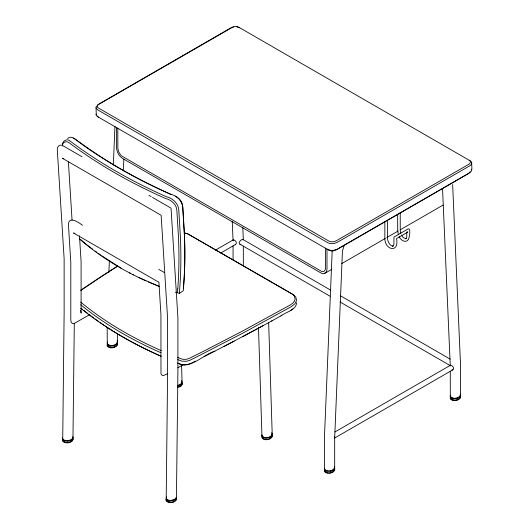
<?xml version="1.0" encoding="UTF-8"?>
<svg xmlns="http://www.w3.org/2000/svg" width="529" height="529" viewBox="0 0 529 529"><rect width="100%" height="100%" fill="white"/><g stroke="black" fill="none" stroke-linecap="round" stroke-linejoin="round"><path stroke-width="0.79" d="M296.577 302.595C296.286 310.444 285.7 311.912 280.952 315.879M74.305 323.212L72.949 439.672C71.422 443.262 64.948 444.096 62.706 440.836L62.667 437.959M63.116 441.523L62.733 438.713M63.85 442.099L63.877 439.969L63.143 439.394M64.849 442.522L64.875 440.392L63.877 439.969M66.046 442.76L66.072 440.637L64.875 440.392M67.368 442.806L67.388 440.683C69.583 440.551 73.187 439.579 72.909 436.795L72.949 439.672M68.71 442.654L68.737 440.531M70 442.31L70.026 440.188M71.137 441.808L71.157 439.678M72.043 441.166L72.07 439.044M72.658 440.439L72.685 438.316M152.524 197.443L171.032 208.128L177.903 317.658L177.903 372.264L176.422 499.416C174.894 503.006 168.42 503.839 166.185 500.573L167.6 372.714L167.6 318.379L161.133 215.277L62.376 158.257L63.764 158.726M166.185 500.573L166.43 496.936M166.595 501.261L166.212 498.45M167.323 501.836L167.349 499.713L166.622 499.138M168.321 502.259L168.348 500.136L167.349 499.713M169.525 502.504L169.544 500.381L168.348 500.136M170.841 502.55L170.867 500.427L174.636 499.422L176.448 497.293M172.189 502.398L172.216 500.275M173.472 502.054L173.499 499.931M174.61 501.545L174.636 499.422M175.516 500.91L175.542 498.781M176.137 500.183L176.164 498.054M470.327 171.766L468.529 173.565L336.318 249.9L333.872 250.825L331.214 250.958L329.012 250.263L97.567 116.645L96.311 115.52L96.02 107.281L97.733 104.947L232.019 27.528M96 114.601L96.02 114.119M469.163 160.234C471.299 161.1 470.341 163.845 468.529 164.453L336.318 240.781L333.872 241.707L331.214 241.846L329.012 241.151L98.573 108.101C96.437 107.235 97.396 104.491 99.207 103.889L231.418 27.554L233.864 26.629L236.523 26.496L238.724 27.191L470.169 160.816C472.787 161.907 471.61 165.293 469.382 166.053L337.125 242.414L334.11 243.545L330.764 243.717L328.046 242.871L97.567 109.801L96 107.764M471.736 162.853C471.352 166.066 473.31 171.145 469.382 172.897L337.125 249.252L332.417 250.601L328.046 249.708M108.875 272.382L109.351 260.83M113.325 165.134L114.938 126.358M123.35 170.827L123.826 159.302M332.186 250.938L324.409 438.217L324.469 471.246C326.704 474.546 333.191 473.574 334.678 469.97L334.678 437.86L342.442 250.951L343.995 246.064M334.593 437.562L334.619 436.365M177.751 288.894L177.44 292.656L175.998 292.206M183.345 288.768L183.662 285.005A582.588 356.262 49.6 0 0 184.363 233.091M220.712 253.021L235.703 244.365C237.62 242.732 235.114 239.935 233.289 239.829L215.455 250.124M62.296 146.05C61.648 141.355 66.958 137.553 70.569 141.408A556.812 343.116 -3.6 0 0 166.298 196.676C172.619 198.19 178.326 203.321 178.795 210.039L180.382 236.747A583.943 357.095 49.6 0 1 179.298 293.37L175.615 292.206M233.11 240.457L233.289 239.829M450.324 365.863C451.244 363.833 455.297 368.449 452.917 369.771L334.374 438.21M239.088 242.765L240.424 240.417L242.639 239.306L330.658 290.13M181.559 365.658L182.148 384.173L181.242 385.767L177.916 387.426L177.85 385.357C179.886 385.013 183.239 382.983 181.606 380.609M261.908 434.864C262.662 439.903 273.83 437.582 271.727 432.643M258.489 327.544L261.974 436.934C262.959 441.424 271.046 440.075 272.27 436.207L268.646 322.32M117.464 333.415L117.464 344.564C115.977 348.161 109.49 349.14 107.255 345.84L107.486 342.025L107.255 343.559C109.43 347.004 117.213 345.86 117.405 341.522L117.002 340.835M166.119 499.826L166.41 499.059M324.409 468.205L324.469 468.965C326.638 472.41 334.427 471.266 334.619 466.928L334.678 469.97M450.265 395.54L450.324 396.3C452.5 399.745 460.283 398.601 460.481 394.264M450.265 371.351L450.324 398.582C452.566 401.881 459.053 400.909 460.541 397.305L460.541 365.036L452.639 184.482M62.462 144.913C63.03 141.448 67.328 140.78 69.577 143.095A557.804 343.724 -3.6 0 0 165.478 198.468C171.132 199.803 176.474 204.227 176.865 210.324L178.458 236.979A582.588 356.262 49.6 0 1 177.751 288.894M67.692 138.684C69.286 136.403 72.533 137.137 74.364 138.697A558.796 344.339 -3.6 0 0 170.431 194.169C176.349 195.571 182.379 199.909 182.776 206.436L184.363 233.091M292.749 308.91L290.289 310.649M80.997 290.123L96.728 279.583A1459.141 842.426 0 0 1 117.498 266.186M80.778 290.381L97.792 278.968A1457.488 841.474 0 0 1 117.861 266.021M179.298 293.37L183.239 290.778A583.943 357.095 49.6 0 0 184.323 234.155L182.73 207.447C182.3 202.772 179.41 198.223 175.132 196.18M116.4 127.35L116.4 146.89C116.585 151.221 118.529 155.738 122.199 158.217L321.176 273.09C324.317 275.259 327.451 271.622 326.982 268.468L326.982 248.928M89.818 314.543L74.205 323.483L73.009 323.702L71.276 322.703L70.8 320.071L70.8 262.49L68.393 224.051C69.226 215.614 79.284 222.828 82.511 225.334M324.68 273.427L331.101 269.724M341.8 263.548L385.297 238.427M386.725 237.607L398.132 231.021M400.274 229.784L443.064 205.08M167.792 373.593L163.13 375.735L161.405 374.737L160.988 373.586L160.928 314.524L158.905 282.294L73.498 232.985L74.887 233.454M177.797 367.814L182.803 364.924M334.956 431.948L450.503 365.235M271.536 321.09L281.924 315.324M272.495 320.541L242.956 336.537M263.019 325.725L223.648 346.667M234.268 341.086L204.134 356.658M235.233 244.603L235.703 244.365M452.917 369.771L451.951 370.062M214.893 351.124C204.273 354.45 194.798 365.076 183.265 365.043A5.488 3.167 0 0 1 181.427 364.587L177.817 363.192M195.208 361.089C190.136 364.547 183.298 366.339 177.671 363.053M232.806 27.27L233.626 27.072M240.94 244.345L240.371 244.345A2.757 2.03 -40 0 1 239.181 243.327M61.443 145.197C59.003 144.688 57.205 147.075 57.264 149.323L64.128 258.641L64.128 312.976L62.706 440.836M66.072 440.637L67.388 440.683M169.544 500.381L170.867 500.427M236.972 26.9L239.69 27.746M184.423 232.82L188.284 234.129M184.998 233.157L186.711 233.58M159.619 286.546L148.391 281.97M159.203 286.467L138.856 277.606M177.817 357.492L181.427 358.887A5.488 3.167 0 0 0 183.265 359.343L186.043 359.336L188.754 358.636L204.134 350.965L242.956 330.837L290.289 304.949L292.749 303.21L294.382 301.246L295.109 299.183L294.415 296.22A11.003 6.355 0 0 0 291.697 293.8L188.655 234.314M177.671 359.627L182.036 361.175L186.241 361.3L189.534 360.454L195.208 357.664L243.902 332.576L291.294 306.655L294.984 303.706L296.571 300.313L295.804 297.014L292.802 294.336L187.365 233.692M73.207 137.983L75.488 139.206A557.804 343.724 -3.6 0 0 171.383 194.579M145.978 280.912L132.462 274.472M129.486 272.911L133.487 274.921M130.544 273.374C114.674 265.287 99.802 255.355 85.837 244.325L79.363 238.903M340.683 295.909L450.172 359.125M239.868 244.153L330.017 296.2M340.035 301.986L450.219 365.599M62.832 145.66L82.055 156.756M148.966 195.386L151.102 196.623M158.819 269.387L164.526 272.68M121.333 268.329L101.76 255.824M98.573 117.22L97.792 116.638M98.05 253.246L100.523 254.965M95.022 251.004L96.84 252.346M87.563 245.304L92.535 249.099M86.941 244.828L80.348 239.306M406.913 231.953L407.965 231.973L396.538 238.566C399.534 253.325 384.682 250.409 384.848 238.169L384.848 221.413M401.451 235.114L403.31 237.66L405.935 238.665L406.16 238.414L405.386 238.784L405.935 238.665L406.735 237.065L406.794 232.833M399.15 236.575C400.38 240.047 405.842 243.664 408.428 239.498C409.486 237.481 411.086 227.688 408.19 228.878L393.966 237.085L393.907 244.471L393.325 245.82L392.558 246.19L393.107 246.071C389.959 246.534 387.373 240.854 387.42 237.931L387.42 220.586M117.002 343.116L117.464 344.564M181.672 382.679L182.148 384.173M97.369 115.95L97.534 116.307M80.626 310.497L81.102 313.128L81.102 261.769L79.476 235.815M242.851 239.538L242.983 239.941M400.79 233.553L400.235 230.346L400.241 212.393M398.357 234.697L397.682 230.756L397.676 214.82M471.637 169.22L471.736 169.69M272.27 436.207L272.164 434.038M460.481 396.545L460.541 397.305M68.406 161.973L72.063 220.196M442.555 188.793L450.265 365.704M242.791 227.258L243.327 239.624M232.231 221.373L233.058 240.298M271.919 434.95L271.985 437.02M271.304 435.731L271.37 437.8M270.398 436.425L270.464 438.501M269.261 436.994L269.327 439.063M267.978 437.39L268.044 439.46M266.629 437.589L266.695 439.659M265.313 437.576L265.379 439.652M264.11 437.357L264.176 439.427M263.118 436.941L263.178 439.01M262.384 436.359L262.45 438.429M261.974 435.651L262.04 437.721M181.797 382.917L181.864 384.986M181.176 383.697L181.242 385.767M180.27 384.398L180.336 386.468M179.139 384.96L179.205 387.03M460.25 395.804L460.25 398.079M459.628 396.545L459.628 398.82M458.722 397.2L458.722 399.474M457.585 397.722L457.585 400.003M456.302 398.079L456.302 400.36M454.96 398.251L454.96 400.526M453.644 398.211L453.644 400.493M452.447 397.98L452.447 400.261M451.455 397.563L451.455 399.845M450.734 396.988L450.734 399.269M450.324 396.3L450.324 398.582M334.388 468.469L334.388 470.744M333.766 469.21L333.766 471.484M332.86 469.864L332.86 472.139M331.723 470.387L331.723 472.668M330.44 470.744L330.44 473.025M329.098 470.916L329.098 473.191M327.782 470.876L327.782 473.157M326.591 470.645L326.591 472.926M325.573 248.081L325.573 267.575C325.619 269.268 324.839 271.582 322.829 271.622A5.588 3.227 60 0 1 321.116 271.126L122.259 156.32A5.588 3.227 60 0 1 120.546 154.832L118.741 151.883L117.855 148.484L117.802 128.124M325.593 470.228L325.593 472.509M324.872 469.653L324.872 471.934M324.469 468.965L324.469 471.246M243.327 246.111L243.327 266.378M233.058 245.945L233.058 259.653M117.405 341.522L117.405 343.804M117.18 343.056L117.18 345.338M116.559 343.804L116.559 346.078M115.646 344.458L115.646 346.733M114.515 344.981L114.515 347.262M113.226 345.338L113.226 347.619M111.883 345.51L111.883 347.784M110.568 345.47L110.568 347.751M109.377 345.239L109.377 347.52M108.385 344.822L108.385 347.097M107.658 344.247L107.658 346.528M107.195 327.398L107.255 345.84M160.876 352.711A379.207 218.933 0 0 1 122.252 333.27L122.179 333.224A378.883 218.742 0 0 1 80.659 304.77M160.876 356.129A379.207 218.933 0 0 1 122.252 336.689L122.179 336.642A378.883 218.742 0 0 1 80.659 308.189M161.1 350.568A377.918 218.186 0 0 1 123.33 331.504L123.27 331.471A377.66 218.041 0 0 1 80.686 302.125M161.1 356.268A377.918 218.186 0 0 1 123.33 337.204L123.27 337.171A377.66 218.041 0 0 1 113.907 331.571M113.199 331.128A377.66 218.041 0 0 1 104.907 325.785M104.226 325.328A377.66 218.041 0 0 1 100.206 322.591M98.883 321.665A377.66 218.041 0 0 1 94.969 318.875M93.679 317.936A377.66 218.041 0 0 1 88.614 314.14M87.364 313.181A377.66 218.041 0 0 1 83.688 310.272M82.478 309.3A377.66 218.041 0 0 1 81.281 308.314"/></g></svg>
